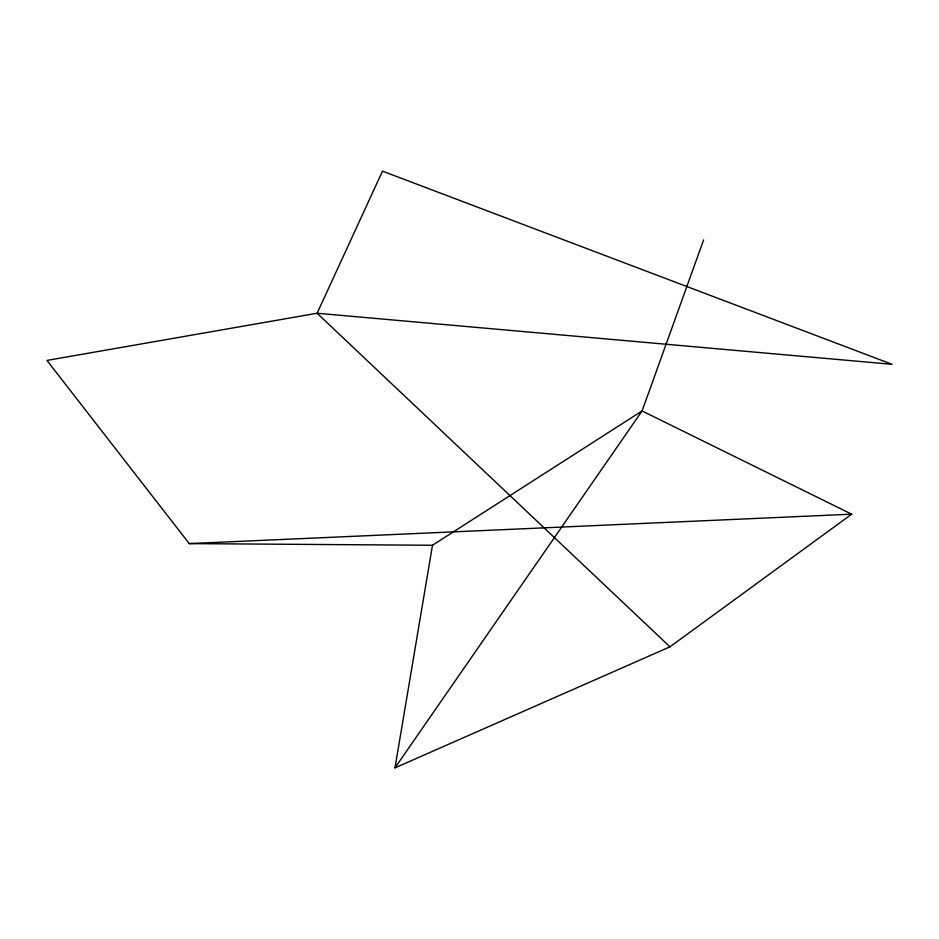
<?xml version="1.0" encoding="UTF-8"?>
<svg xmlns="http://www.w3.org/2000/svg" width="939" height="939" viewBox="0 0 939 939"><rect width="100%" height="100%" fill="white"/><g stroke="black" fill="none" stroke-linecap="round" stroke-linejoin="round"><path stroke-width="1.41" d="M394.99 767.856L642.076 410.942L851.673 514.185L669.953 646.842L394.99 767.856L432.48 545.266L642.076 410.942L703.604 239.973M669.953 646.842L317.112 313.25L382.49 171.144L892.05 364.309L317.112 313.25L46.95 360.423L189.244 543.599L851.673 514.185M189.244 543.599L432.48 545.266"/></g></svg>
